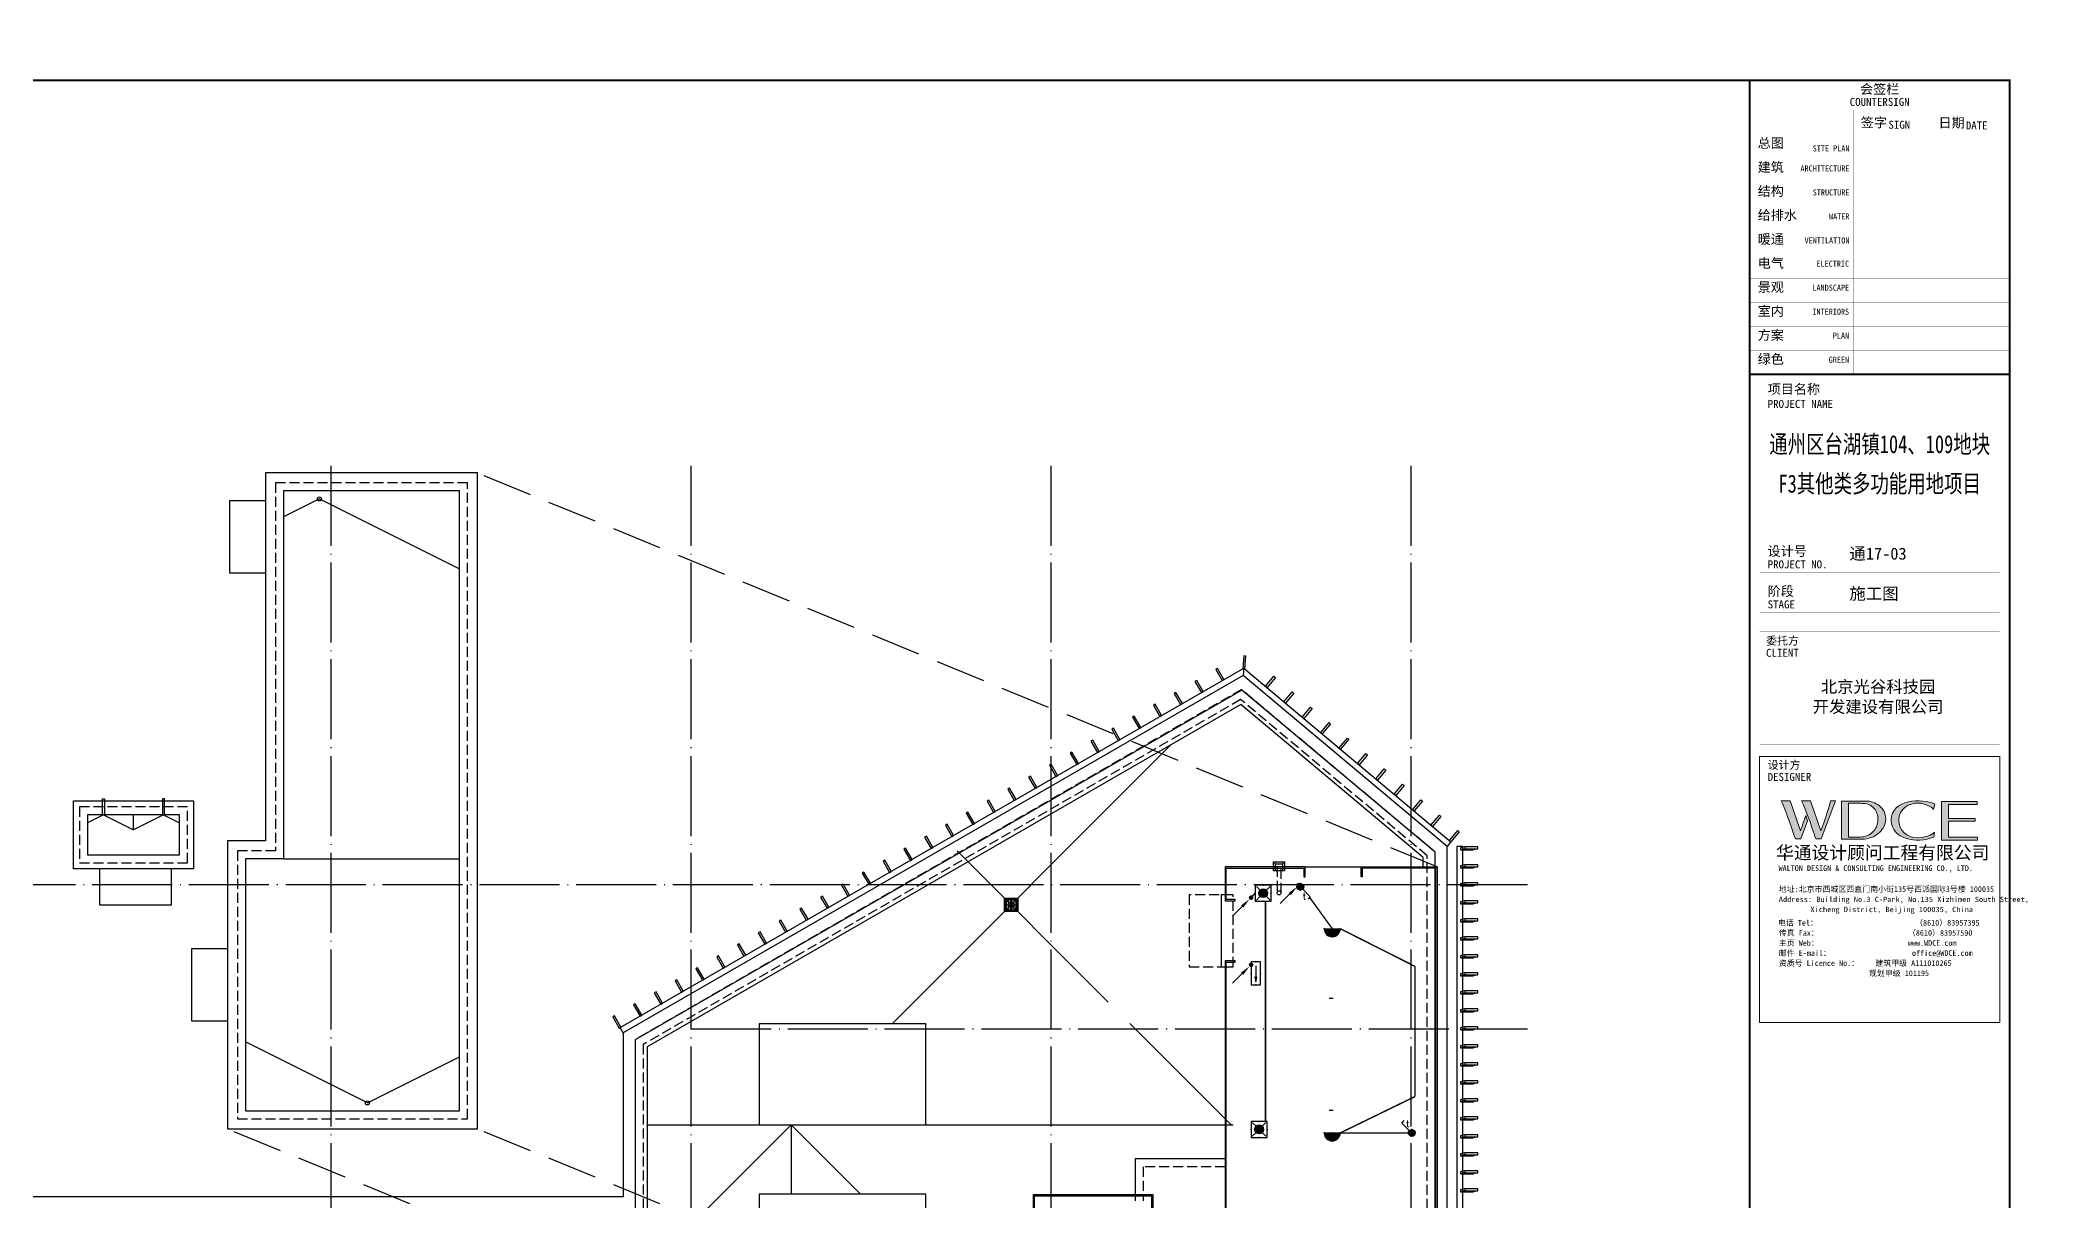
# Model space of a CAD drawing. Extents: x -288892 to 86489, y -207485 to 163917.
# Drawn here: x 23229 to 73468, y 134900 to 163917 of the extents above; entities that cross this region are included whole.
import ezdxf
from ezdxf.enums import TextEntityAlignment as Align

# ---------------------------------------------------------------- set-up
doc = ezdxf.new("R2010")
doc.units = 0
doc.header["$LTSCALE"] = 1000
doc.header["$MEASUREMENT"] = 0
for name, pattern in [('DASH', [0.35, 0.25, -0.1]), ('X-104 13#平面$0$109 3#平面$0$DASH', [0.35, 0.25, -0.1]), ('X-104 13#平面$0$DASH', [0.35, 0.25, -0.1]), ('X-104 13#平面$0$DOTE', [2.42, 2, -0.2, 0.02, -0.2])]:
    doc.linetypes.add(name, pattern=pattern)
doc.layers.get('0').update_dxf_attribs({"linetype": 'CONTINUOUS'})
doc.layers.get('Defpoints').update_dxf_attribs({"linetype": 'CONTINUOUS'})
for name, color, linetype in [('13#楼幕墙$0$A-C_玻璃幕墙', 140, 'CONTINUOUS'), ('13#楼幕墙$0$D-铝板', 181, 'CONTINUOUS'), ('EQUIP-照明', 3, 'CONTINUOUS'), ('LWIRE', 4, 'CONTINUOUS'), ('WIRE-应急', 2, 'DASH'), ('WIRE-照明', 1, 'CONTINUOUS'), ('X-104 13#平面$0$00-基础条件', 4, 'CONTINUOUS'), ('X-104 13#平面$0$02-TEXT_标注', 130, 'CONTINUOUS'), ('X-104 13#平面$0$A-E_电梯', 171, 'CONTINUOUS'), ('X-104 13#平面$0$A-O_分水线', 127, 'CONTINUOUS'), ('X-104 13#平面$0$A-O_屋面', 201, 'CONTINUOUS'), ('X-104 13#平面$0$A-SUR_保温', 222, 'CONTINUOUS'), ('X-104 13#平面$0$A-TECH_结构', 21, 'CONTINUOUS'), ('X-104 13#平面$0$A_AXIS-轴线', 36, 'X-104 13#平面$0$DOTE'), ('X-104 13#平面$0$EH_石材', 116, 'CONTINUOUS'), ('X-104 13#平面$0$X-104 13#平面$0$A-TECH_结构', 21, 'CONTINUOUS'), ('X-104 13#平面$0$图例', 7, 'CONTINUOUS')]:
    doc.layers.add(name, color=color, linetype=linetype)
doc.layers.add('X-104 13#平面$0$04-不打印_辅助线', color=165, linetype='CONTINUOUS', plot=False)
doc.styles.add('_TEL_DIM', font='SIMPLEX', dxfattribs={"width": 0.8, "height": 3.5, "bigfont": 'HZTXT'})
doc.styles.get("Standard").update_dxf_attribs({"font": 'gbenor.shx', "bigfont": 'gbcbig.shx'})
doc.styles.add('图签信息$0$hwxh', font='STXIHEI.TTF')
doc.styles.add('图签信息$0$华文细黑', font='STXIHEI.TTF', dxfattribs={"height": 10})

# ---------------------------------------------------------------- blocks, each defined once
blk = doc.blocks.new('图框-A1')
for points, const_width in [([(0, 0), (841, 0), (841, 594), (0, 594)], 0.05), ([(766, 584), (25, 584), (25, 10), (766, 10)], 0.5)]:
    blk.add_lwpolyline(points, close=True, dxfattribs=dict(const_width=const_width))
at = {"const_width": 0.05}
blk.add_lwpolyline([(420.5, 594), (420.5, 592)], dxfattribs=at)
blk = doc.blocks.new('X-104 13#平面$0$zzzzx')
at = {"layer": 'X-104 13#平面$0$A_AXIS-轴线', "linetype": 'X-104 13#平面$0$DOTE'}
for p, q in [((30500, -7401), (30500, 28620)), ((39500, -7401), (39500, 28620)), ((48500, -7401), (48500, 28620)), ((57500, -7401), (57500, 28620)), ((60408, 18000), (-2925, 18000))]:
    blk.add_line(p, q, dxfattribs=at)
blk = doc.blocks.new('图签信息$0$WDCE Copyright200X')
at = {"const_width": 0.016}
blk.add_lwpolyline([(-10.6, 1.26, 1), (-11.4, 1.26, 1)], format="xyb", close=True, dxfattribs=at)
at = {"style": '图签信息$0$华文细黑'}
for s, p in [('WDCE ', (-11.46, 0.5)), ('     Copyright ', (-3.51, 0.5))]:
    blk.add_text(s, height=1, dxfattribs=at).set_placement(p, align=Align.BOTTOM_RIGHT)
blk.add_text('c', height=0.6, dxfattribs=at).set_placement((-11.04, 1.35), align=Align.MIDDLE_CENTER)
blk.add_attdef('200X', text='', height=1, dxfattribs=at).set_placement((-0.45, 0.5), align=Align.BOTTOM_RIGHT)
blk = doc.blocks.new('图签信息$0$logo2')
h = blk.add_hatch(color=7)
h.paths.add_polyline_path([(19.02, -7.36), (15.84, -7.36), (15.84, -3.97), (18.97, -3.97), (18.97, -4.24), (16.46, -4.24), (16.46, -5.45), (18.81, -5.45), (18.81, -5.69), (16.47, -5.69), (16.47, -7.12), (19.02, -7.12)])
edge = h.paths.add_edge_path()
edge.add_spline(control_points=[(15.26, -4.21), (15.26, -4.21), (15.13, -4.65), (15.13, -4.65), (15.13, -4.65), (14.62, -4.1), (13.73, -4.1), (13.04, -4.1), (12.07, -4.54), (12.08, -5.62), (12.08, -6.49), (12.77, -7.16), (13.73, -7.17), (14.66, -7.17), (15.23, -6.68), (15.23, -6.68), (15.23, -6.68), (15.16, -7.11), (15.16, -7.11), (13.63, -7.7), (11.42, -7.29), (11.41, -5.64), (11.4, -3.72), (14.16, -3.66), (15.26, -4.21)], knot_values=[0, 0, 0, 0, 1, 1, 1, 2, 2, 2, 3, 3, 3, 4, 4, 4, 5, 5, 5, 6, 6, 6, 7, 7, 7, 8, 8, 8, 8], degree=3, periodic=0)
edge = h.paths.add_edge_path(flags=16)
edge.add_spline(control_points=[(10.23, -5.57), (10.23, -5.16), (10.12, -4.83), (9.9, -4.58), (9.63, -4.27), (9.23, -4.12), (8.69, -4.12), (8.69, -4.12), (7.64, -4.12), (7.64, -4.12), (7.64, -4.12), (7.64, -7.1), (7.64, -7.1), (7.64, -7.1), (8.66, -7.1), (8.66, -7.1), (9.13, -7.1), (9.52, -6.93), (9.82, -6.6), (10.09, -6.31), (10.23, -5.96), (10.23, -5.57)], knot_values=[0, 0, 0, 0, 1, 1, 1, 2, 2, 2, 3, 3, 3, 4, 4, 4, 5, 5, 5, 6, 6, 6, 7, 7, 7, 7], degree=3, periodic=0)
edge = h.paths.add_edge_path()
edge.add_spline(control_points=[(10.92, -5.51), (10.92, -5.96), (10.72, -6.37), (10.34, -6.72), (9.92, -7.1), (9.41, -7.29), (8.82, -7.29), (8.82, -7.29), (7.03, -7.29), (7.03, -7.29), (7.03, -7.29), (7.03, -3.92), (7.03, -3.92), (7.03, -3.92), (9.1, -3.92), (9.1, -3.92), (9.59, -3.92), (10.01, -4.06), (10.36, -4.34), (10.73, -4.64), (10.92, -5.03), (10.92, -5.51)], knot_values=[0, 0, 0, 0, 1, 1, 1, 2, 2, 2, 3, 3, 3, 4, 4, 4, 5, 5, 5, 6, 6, 6, 7, 7, 7, 7], degree=3, periodic=0)
at = {"lineweight": 0}
blk.add_lwpolyline([(19.02, -7.36), (15.84, -7.36), (15.84, -3.97), (18.97, -3.97), (18.97, -4.24), (16.46, -4.24), (16.46, -5.45), (18.81, -5.45), (18.81, -5.69), (16.47, -5.69), (16.47, -7.12), (19.02, -7.12), (19.02, -7.36)], dxfattribs=at)
for points, knots in [([(10.92, -5.51), (10.92, -5.96), (10.72, -6.37), (10.34, -6.72), (9.92, -7.1), (9.41, -7.29), (8.82, -7.29), (8.82, -7.29), (7.03, -7.29), (7.03, -7.29), (7.03, -7.29), (7.03, -3.92), (7.03, -3.92), (7.03, -3.92), (9.1, -3.92), (9.1, -3.92), (9.59, -3.92), (10.01, -4.06), (10.36, -4.34), (10.73, -4.64), (10.92, -5.03), (10.92, -5.51)], [0, 0, 0, 0, 1, 1, 1, 2, 2, 2, 3, 3, 3, 4, 4, 4, 5, 5, 5, 6, 6, 6, 7, 7, 7, 7]), ([(10.23, -5.57), (10.23, -5.16), (10.12, -4.83), (9.9, -4.58), (9.63, -4.27), (9.23, -4.12), (8.69, -4.12), (8.69, -4.12), (7.64, -4.12), (7.64, -4.12), (7.64, -4.12), (7.64, -7.1), (7.64, -7.1), (7.64, -7.1), (8.66, -7.1), (8.66, -7.1), (9.13, -7.1), (9.52, -6.93), (9.82, -6.6), (10.09, -6.31), (10.23, -5.96), (10.23, -5.57)], [0, 0, 0, 0, 1, 1, 1, 2, 2, 2, 3, 3, 3, 4, 4, 4, 5, 5, 5, 6, 6, 6, 7, 7, 7, 7]), ([(15.26, -4.21), (15.26, -4.21), (15.13, -4.65), (15.13, -4.65), (15.13, -4.65), (14.62, -4.1), (13.73, -4.1), (13.04, -4.1), (12.07, -4.54), (12.08, -5.62), (12.08, -6.49), (12.77, -7.16), (13.73, -7.17), (14.66, -7.17), (15.23, -6.68), (15.23, -6.68), (15.23, -6.68), (15.16, -7.11), (15.16, -7.11), (13.63, -7.7), (11.42, -7.29), (11.41, -5.64), (11.4, -3.72), (14.16, -3.66), (15.26, -4.21)], [0, 0, 0, 0, 1, 1, 1, 2, 2, 2, 3, 3, 3, 4, 4, 4, 5, 5, 5, 6, 6, 6, 7, 7, 7, 8, 8, 8, 8])]:
    blk.add_open_spline(points, degree=3, knots=knots, dxfattribs=at)
blk = doc.blocks.new('图签信息$0$logo1')
h = blk.add_hatch(color=8)
edge = h.paths.add_edge_path()
edge.add_spline(control_points=[(3.86, -5.21), (3.63, -5.88), (3.39, -6.56), (3.39, -6.56), (3.39, -6.56), (2.5, -3.91), (2.5, -3.91), (2.5, -3.91), (1.8, -3.91), (1.69, -3.91), (2.02, -4.39), (2.95, -7.27), (2.95, -7.27), (2.95, -7.27), (3.44, -7.27), (3.44, -7.27), (3.44, -7.27), (4.03, -5.66), (4.03, -5.66), (4.03, -5.66), (3.86, -5.21), (3.86, -5.21)], knot_values=[0, 0, 0, 0, 1, 1, 1, 2, 2, 2, 3, 3, 3, 4, 4, 4, 5, 5, 5, 6, 6, 6, 7, 7, 7, 7], degree=3, periodic=0)
h = blk.add_hatch(color=7)
edge = h.paths.add_edge_path()
edge.add_spline(control_points=[(6.04, -3.91), (6.09, -4.1), (5.2, -6.56), (5.2, -6.56), (5.2, -6.56), (4.3, -3.91), (4.3, -3.91), (4.3, -3.91), (3.6, -3.91), (3.49, -3.91), (3.82, -4.39), (4.75, -7.27), (4.75, -7.27), (4.75, -7.27), (5.24, -7.27), (5.24, -7.27), (5.24, -7.27), (6.33, -4.3), (6.33, -4.3), (6.33, -4.3), (6.48, -3.91), (6.48, -3.91), (6.48, -3.91), (6.21, -3.91), (6.04, -3.91)], knot_values=[0, 0, 0, 0, 1, 1, 1, 2, 2, 2, 3, 3, 3, 4, 4, 4, 5, 5, 5, 6, 6, 6, 7, 7, 7, 8, 8, 8, 8], degree=3, periodic=0)
at = {"color": 8, "lineweight": 0}
blk.add_open_spline([(3.86, -5.21), (3.63, -5.88), (3.39, -6.56), (3.39, -6.56), (3.39, -6.56), (2.5, -3.91), (2.5, -3.91), (2.5, -3.91), (1.8, -3.91), (1.69, -3.91), (2.02, -4.39), (2.95, -7.27), (2.95, -7.27), (2.95, -7.27), (3.44, -7.27), (3.44, -7.27), (3.44, -7.27), (4.03, -5.66), (4.03, -5.66), (4.03, -5.66), (3.86, -5.21), (3.86, -5.21)], degree=3, knots=[0, 0, 0, 0, 1, 1, 1, 2, 2, 2, 3, 3, 3, 4, 4, 4, 5, 5, 5, 6, 6, 6, 7, 7, 7, 7], dxfattribs=at)
at = {"lineweight": 0}
blk.add_open_spline([(6.04, -3.91), (6.09, -4.1), (5.2, -6.56), (5.2, -6.56), (5.2, -6.56), (4.3, -3.91), (4.3, -3.91), (4.3, -3.91), (3.6, -3.91), (3.49, -3.91), (3.82, -4.39), (4.75, -7.27), (4.75, -7.27), (4.75, -7.27), (5.24, -7.27), (5.24, -7.27), (5.24, -7.27), (6.33, -4.3), (6.33, -4.3), (6.33, -4.3), (6.48, -3.91), (6.48, -3.91), (6.48, -3.91), (6.21, -3.91), (6.04, -3.91)], degree=3, knots=[0, 0, 0, 0, 1, 1, 1, 2, 2, 2, 3, 3, 3, 4, 4, 4, 5, 5, 5, 6, 6, 6, 7, 7, 7, 8, 8, 8, 8], dxfattribs=at)
blk.add_blockref('图签信息$0$logo2', (0, 0))
blk = doc.blocks.new('图签信息$0$时间-logo')
at = {"layer": 'Defpoints', "lineweight": 0}
blk.add_lwpolyline([(0, -23.46), (-21.17, -23.46), (-21.17, 0), (0, 0), (0, -23.46)], dxfattribs=at)
blk.add_blockref('图签信息$0$logo1', (-20.97, 0))
at = {"style": '图签信息$0$hwxh'}
for s, height, p in [('华通设计顾问工程有限公司 ', 1.15, (-19.73, -9.05)), ('WALTON DESIGN & CONSULTING ENGINEERING CO., LTD.', 0.5, (-19.5, -10.1)), ('Address: Building No.3 C-Park, No.135 Xizhimen South Street, ', 0.47, (-19.48, -12.83)), ('地址:北京市西城区西直门南小街135号西派国际3号楼 100035', 0.5, (-19.48, -11.94)), ('Xicheng District, Beijing 100035, China ', 0.47, (-16.69, -13.72)), ('电话 Tel：                        （8610）83957395 ', 0.5, (-19.56, -14.91)), ('传真 Fax：                      （8610）83957590 ', 0.5, (-19.48, -15.8)), ('主页 Web：                      www.WDCE.com ', 0.5, (-19.48, -16.69)), ('邮件 E-mail：                    office@WDCE.com ', 0.5, (-19.48, -17.58)), ('资质号 Licence No.：    建筑甲级 A111010265 ', 0.5, (-19.48, -18.47)), ('   规划甲级 101195', 0.5, (-12.6, -19.36))]:
    blk.add_text(s, height=height, dxfattribs=at).set_placement(p)
blk = doc.blocks.new('图签信息')
at = {"const_width": 0.5}
for points in [[(-65, 574), (-65, 500.5), (0, 500.5), (0, 574)], [(-65, 0), (0, 0), (0, 500.5), (-65, 500.5)]]:
    blk.add_lwpolyline(points, close=True, dxfattribs=at)
at = {"const_width": 0.05}
for points in [[(-65, 566.5), (0, 566.5)], [(-39.14, 566.5), (-39.14, 500.5)], [(-19.1, 566.5), (-19.1, 500.5)], [(-65, 560.5), (0, 560.5)], [(-65, 554.5), (0, 554.5)], [(-65, 548.5), (0, 548.5)], [(-65, 542.5), (0, 542.5)], [(-65, 536.5), (0, 536.5)], [(-65, 530.5), (0, 530.5)], [(-65, 524.5), (0, 524.5)], [(-65, 518.5), (0, 518.5)], [(-65, 512.5), (0, 512.5)], [(-65, 512.5), (0, 512.5)], [(-65, 506.5), (0, 506.5)], [(-65, 500.5), (0, 500.5)], [(-62.5, 450.87), (-2.5, 450.87)], [(-62.5, 440.87), (-2.5, 440.87)], [(-2.5, 407.85), (-2.5, 436.12), (-62.5, 436.12), (-62.5, 407.85)], [(-62.5, 407.85), (-2.5, 407.85)], [(-62.5, 404.92), (-62.5, 227.83)], [(-62.5, 404.92), (-2.5, 404.92)], [(-62.5, 227.83), (-2.5, 227.83), (-2.5, 404.92)], [(-57.5, 338.36), (-7.5, 338.36)], [(-57.5, 288.83), (-7.5, 288.83)], [(-57.5, 234.85), (-7.5, 234.85)], [(-62.5, 227.83), (-2.5, 227.83)], [(-62.5, 217.74), (-2.5, 217.74)], [(-62.5, 103.26), (-2.5, 103.26), (-2.5, 163.26), (-62.5, 163.26), (-62.5, 103.26)], [(-37.5, 163.26), (-37.5, 103.26)], [(-20, 163.26), (-20, 103.26)], [(-62.5, 155.76), (-2.5, 155.76)], [(-62.5, 148.26), (-2.5, 148.26)], [(-62.5, 140.76), (-2.5, 140.76)], [(-62.5, 133.26), (-2.5, 133.26)], [(-62.5, 125.76), (-2.5, 125.76)], [(-62.5, 118.26), (-2.5, 118.26)], [(-62.5, 110.76), (-2.5, 110.76)], [(-62.5, 98.5), (-2.5, 98.5), (-2.5, 10), (-62.5, 10), (-62.5, 98.5)], [(-62.5, 83.5), (-2.5, 83.5)], [(-62.5, 76), (-2.5, 76)], [(-62.5, 40), (-2.5, 40)], [(-37.5, 40), (-37.5, 26)], [(-62.5, 26), (-2.5, 26)], [(-62.5, 18), (-2.5, 18)]]:
    blk.add_lwpolyline(points, dxfattribs=at)
at = {"ltscale": 0.001, "xscale": 2.834689937531525, "yscale": 2.834689937531525, "zscale": 2.834689937531525}
blk.add_blockref('图签信息$0$时间-logo', (-2.5, 404.92), dxfattribs=at)
blk.add_blockref('图签信息$0$WDCE Copyright200X', (-2.5, 0)).add_auto_attribs({'200X': '2007'})
at = {"style": '图签信息$0$华文细黑'}
for s, height, p in [('会签栏', 2.4, (-32.5, 573)), ('COUNTERSIGN', 2, (-32.5, 569.6))]:
    blk.add_text(s, height=height, dxfattribs=at).set_placement(p, align=Align.TOP_CENTER)
for s, height, p in [('签字', 2.4, (-37.22, 564.63)), ('SIGN', 2, (-30.32, 563.88)), ('日期', 2.4, (-17.79, 564.58)), ('DATE', 2, (-10.96, 563.7)), ('总图', 2.4, (-63, 559.5)), ('建筑', 2.4, (-63, 553.5)), ('结构', 2.4, (-63, 547.5)), ('给排水', 2.4, (-63, 541.5)), ('暖通', 2.4, (-63, 535.5)), ('电气', 2.4, (-63, 529.5)), ('景观', 2.4, (-63, 523.5)), ('室内', 2.4, (-63, 517.5)), ('方案', 2.4, (-63, 511.5)), ('绿色', 2.4, (-63, 505.5)), ('项目名称', 2.4, (-60.5, 498)), ('PROJECT NAME', 2, (-60.5, 494.08)), ('设计号', 2.4, (-60.54, 457.48)), ('PROJECT NO.', 2, (-60.5, 453.97)), ('阶段', 2.4, (-60.5, 447.47)), ('STAGE', 2, (-60.5, 443.97)), ('委托方', 2, (-60.9, 434.86)), ('CLIENT', 2, (-60.9, 431.86)), ('设计方', 2, (-60.5, 403.83)), ('DESIGNER', 2, (-60.5, 400.83)), ('索引', 2.4, (-60.5, 224.14)), ('KEY PLAN', 2, (-60.5, 220.74)), ('姓名', 2.4, (-35.5, 162.47)), ('签字', 2.4, (-15.81, 162.57)), ('NAME', 2, (-35.5, 158.96)), ('SIGN', 2, (-15.5, 159.2)), ('审定', 2.4, (-60.73, 154.81)), ('APPROVED BY', 2, (-60.5, 151.44)), ('审核', 2.4, (-60.95, 147.29)), ('VERIFIED BY', 2, (-60.5, 143.91)), ('设计主持人', 2.4, (-60.68, 139.76)), ('DESIGN CHIEF', 2, (-60.5, 136.19)), ('专业负责人', 2.4, (-60.67, 132.26)), ('DISCIPLINE CHIEF', 2, (-60.5, 128.98)), ('校对', 2.4, (-60.5, 124.76)), ('CHECKED BY', 2, (-60.5, 121.37)), ('设计人', 2.4, (-60.5, 117.26)), ('DESIGN BY', 2, (-60.5, 113.83)), ('制图人', 2.4, (-60.61, 109.76)), ('DRAWN BY', 2, (-60.5, 106.5)), ('专业', 2.4, (-61.23, 97.93)), ('SPECIALTY', 2, (-61.23, 94.38)), ('子项', 2.4, (-60.88, 82.92)), ('SUB ITEM', 2, (-60.88, 79.5)), ('图名', 2.4, (-60.91, 75.41)), ('DRAWING TITLES', 2, (-60.91, 72)), ('比例', 2.4, (-61.56, 39.42)), ('SCALE', 2, (-61.19, 36)), ('SHEET NO.', 2, (-36.1, 36)), ('图纸编号', 2.4, (-36.1, 39.32)), ('版本号', 2.4, (-61, 25.03)), ('EDITION', 2, (-61.06, 21.61)), ('日期', 2.4, (-61, 16.68)), ('DATE', 2, (-60.5, 13.26))]:
    blk.add_text(s, height=height, dxfattribs=at).set_placement(p, align=Align.TOP_LEFT)
for s, p in [('SITE PLAN', (-40.06, 557.7)), ('ARCHITECTURE', (-40.06, 552.7)), ('STRUCTURE', (-40.06, 546.7)), ('WATER', (-40.06, 540.7)), ('VENTILATION', (-40.06, 534.7)), ('ELECTRIC', (-40.14, 528.89)), ('LANDSCAPE', (-40.14, 522.89)), ('INTERIORS', (-40.14, 516.89)), ('PLAN', (-40.14, 510.89)), ('GREEN', (-40.14, 504.89))]:
    blk.add_text(s, height=1.5, dxfattribs=at).set_placement(p, align=Align.TOP_RIGHT)
at = {"color": 4, "style": '图签信息$0$华文细黑', "width": 0.75}
for s, p in [('通州区台湖镇104、109地块', (-32.5, 480.78)), ('F3其他类多功能用地项目', (-32.5, 470.91))]:
    blk.add_text(s, height=4.5, dxfattribs=at).set_placement(p, align=Align.CENTER)
at = {"color": 4, "style": '图签信息$0$华文细黑'}
for s, p in [('A', (-32.53, 19.4)), ('2019.03', (-32.53, 11.84))]:
    blk.add_text(s, height=3, dxfattribs=at).set_placement(p, align=Align.CENTER)
at = {"style": '图签信息$0$华文细黑', "oblique": 20}
for s, p in [('除特别注明外，所有尺寸是以毫米制', (-32.5, 6.5)), ('尺寸以标注为准不得量取，所有尺寸需在现场校核准确', (-32.5, 4))]:
    blk.add_text(s, height=1.5, dxfattribs=at).set_placement(p, align=Align.MIDDLE_CENTER)
at = {"color": 4, "ltscale": 0.001, "char_height": 3, "width": 58.4895, "style": '图签信息$0$华文细黑'}
for s, insert, attachment_point in [('通17-03', (-40.06, 455.51), 4), ('施工图', (-40.06, 445.51), 4), ('北京光谷科技园\\P开发建设有限公司', (-32.9, 419.71), 5)]:
    blk.add_mtext(s, dxfattribs=dict(at, insert=insert, attachment_point=attachment_point))
blk = doc.blocks.new('图签-A1')
at = {"color": 2}
blk.add_blockref('图签信息', (0, 0), dxfattribs=at)
blk = doc.blocks.new('13#楼幕墙$0$llllei')
for p, q in [((325, 50), (0, 50)), ((0, 50), (0, 0)), ((0, 0), (325, 0)), ((325, 0), (325, 50))]:
    blk.add_line(p, q)
for points in [[(0, 50), (-105, 29)], [(-105, 29), (-105, -21)], [(0, 0), (-105, -21)], [(325, 0), (220, -21)], [(-105, -21), (220, -21)]]:
    blk.add_lwpolyline(points)
blk = doc.blocks.new('13#楼幕墙$0$eeeessew')
blk.add_lwpolyline([(50, 0), (0, 0), (0, 325), (50, 325)], close=True)
blk = doc.blocks.new('13#楼幕墙$0$ccdididi')
blk.add_lwpolyline([(50, 325), (0, 325), (0, 0), (50, 0)], close=True)
blk = doc.blocks.new('13#楼幕墙')
at = {"layer": '13#楼幕墙$0$A-C_玻璃幕墙'}
for p, q in [((53305, 148035), (37800, 139100)), ((58400, 143760), (53305, 148035)), ((58400, 123700), (58400, 143760)), ((37800, 139100), (37800, 135000)), ((37800, 135000), (12500, 135000))]:
    blk.add_line(p, q, dxfattribs=at)
at = {"layer": '13#楼幕墙$0$D-铝板'}
for points in [[(37725, 139230), (53321, 148217), (53305, 148035), (37800, 139100)], [(58790, 143760), (58640, 143760), (58640, 123600), (58790, 123450), (58790, 143760)]]:
    blk.add_lwpolyline(points, close=True, dxfattribs=at)
blk.add_lwpolyline([(53321, 148217), (58496, 143875), (58400, 143760), (53305, 148035)], dxfattribs=at)
for name, p, rotation in [('13#楼幕墙$0$ccdididi', (52780, 147905), 29.95337307636523), ('13#楼幕墙$0$ccdididi', (53294, 148200), 354.9766865497638), ('13#楼幕墙$0$ccdididi', (52260, 147606), 29.95337307636523), ('13#楼幕墙$0$eeeessew', (53861, 147764), 320.000000000001), ('13#楼幕墙$0$ccdididi', (51220, 147007), 29.95337307636523), ('13#楼幕墙$0$ccdididi', (51740, 147306), 29.95337307636523), ('13#楼幕墙$0$eeeessew', (54321, 147378), 320.000000000001), ('13#楼幕墙$0$eeeessew', (54781, 146993), 320.000000000001), ('13#楼幕墙$0$ccdididi', (50180, 146407), 29.95337307636523), ('13#楼幕墙$0$ccdididi', (50700, 146707), 29.95337307636523), ('13#楼幕墙$0$eeeessew', (55240, 146607), 320.000000000001), ('13#楼幕墙$0$ccdididi', (49660, 146108), 29.95337307636523), ('13#楼幕墙$0$eeeessew', (55700, 146221), 320.000000000001), ('13#楼幕墙$0$ccdididi', (48621, 145509), 29.95337307636523), ('13#楼幕墙$0$ccdididi', (49141, 145808), 29.95337307636523), ('13#楼幕墙$0$eeeessew', (56160, 145836), 320.000000000001), ('13#楼幕墙$0$eeeessew', (56619, 145450), 320.000000000001), ('13#楼幕墙$0$ccdididi', (47581, 144910), 29.95337307636523), ('13#楼幕墙$0$ccdididi', (48101, 145209), 29.95337307636523), ('13#楼幕墙$0$eeeessew', (57079, 145064), 320.000000000001), ('13#楼幕墙$0$ccdididi', (47061, 144610), 29.95337307636523), ('13#楼幕墙$0$eeeessew', (57538, 144679), 320.000000000001), ('13#楼幕墙$0$ccdididi', (46021, 144011), 29.95337307636523), ('13#楼幕墙$0$ccdididi', (46541, 144310), 29.95337307636523), ('13#楼幕墙$0$eeeessew', (57998, 144293), 320.000000000001), ('13#楼幕墙$0$ccdididi', (44982, 143412), 29.95337307636523), ('13#楼幕墙$0$ccdididi', (45502, 143711), 29.95337307636523), ('13#楼幕墙$0$eeeessew', (58458, 143907), 320.000000000001), ('13#楼幕墙$0$ccdididi', (44462, 143112), 29.95337307636523), ('13#楼幕墙$0$ccdididi', (43422, 142513), 29.95337307636523), ('13#楼幕墙$0$ccdididi', (43942, 142813), 29.95337307636523), ('13#楼幕墙$0$ccdididi', (42382, 141914), 29.95337307636523), ('13#楼幕墙$0$ccdididi', (42902, 142213), 29.95337307636523), ('13#楼幕墙$0$ccdididi', (41863, 141614), 29.95337307636523), ('13#楼幕墙$0$ccdididi', (40823, 141015), 29.95337307636523), ('13#楼幕墙$0$ccdididi', (41343, 141315), 29.95337307636523), ('13#楼幕墙$0$ccdididi', (39783, 140416), 29.95337307636523), ('13#楼幕墙$0$ccdididi', (40303, 140715), 29.95337307636523), ('13#楼幕墙$0$ccdididi', (39263, 140116), 29.95337307636523), ('13#楼幕墙$0$ccdididi', (38224, 139517), 29.95337307636523), ('13#楼幕墙$0$ccdididi', (38743, 139817), 29.95337307636523), ('13#楼幕墙$0$ccdididi', (37704, 139218), 29.95337307636523)]:
    blk.add_blockref(name, p, dxfattribs=dict(at, rotation=rotation))
for p in [(58840, 143696), (58840, 143246), (58840, 142796), (58840, 142346), (58840, 141896), (58840, 141446), (58840, 140996), (58840, 140546), (58840, 140096), (58840, 139646), (58840, 139196), (58840, 138746), (58840, 138296), (58840, 137846), (58840, 137396), (58840, 136946), (58840, 136496), (58840, 136046), (58840, 135596), (58840, 135146)]:
    blk.add_blockref('13#楼幕墙$0$llllei', p, dxfattribs=at)
blk = doc.blocks.new('X-104 13#平面$0$ys')
for p, q in [((32900, 7500), (35700, 7500)), ((36500, 7500), (36500, 5765)), ((39870, 7500), (47550, 7500))]:
    blk.add_line(p, q)
for points in [[(39025, 10025), (46006, 17006)], [(44430, 10570), (40654, 14346)], [(47500, 7500), (44970, 10030)], [(24000, -5000), (36500, 7500)], [(38235, 5765), (36500, 7500)]]:
    blk.add_lwpolyline(points)
blk = doc.blocks.new('X-104 13#平面$0$jtkjuyriuy')
h = blk.add_hatch()
h.set_pattern_fill('ANSI31', color=8, scale=30, angle=45)
h.set_pattern_definition([(90, (0, 0), (-47.625, 1e-14), [])])
h.paths.add_polyline_path([(-138, 138), (138, 138), (138, -138), (-138, -138)])
for points in [[(-168, 168), (168, 168), (168, -168), (-168, -168)], [(-138, 138), (138, 138), (138, -138), (-138, -138)]]:
    blk.add_lwpolyline(points, close=True)
at = {"layer": 'X-104 13#平面$0$04-不打印_辅助线'}
for p, q in [((-168, 0), (168, 0)), ((0, 168), (0, -168))]:
    blk.add_line(p, q, dxfattribs=at)
blk = doc.blocks.new('X-104 13#平面$0$A$C6C68079C')
at = {"layer": 'X-104 13#平面$0$图例'}
for p, q in [((91, 87), (145, 141)), ((91, -87), (145, -137))]:
    blk.add_line(p, q, dxfattribs=at)
for points in [[(-80, -137), (-80, 141), (145, 141), (145, -137)], [(-80, -87), (-80, 87), (91, 87), (91, -87)]]:
    blk.add_lwpolyline(points, close=True, dxfattribs=at)
blk = doc.blocks.new('X-104 13#平面$0$A$C45D52E12')
at = {"layer": 'X-104 13#平面$0$X-104 13#平面$0$A-TECH_结构'}
blk.add_lwpolyline([(58300, -18800), (58300, 820), (53473, 4870), (38300, -3873), (38300, -8100), (12610, -8100), (4602, -2800), (-400, -2800), (-400, -20400), (22000, -20400), (22000, -18800)], close=True, dxfattribs=at)
blk = doc.blocks.new('X-104 13#平面')
at = {"color": 8, "linetype": 'X-104 13#平面$0$109 3#平面$0$DASH'}
for points in [[(33908, 136947), (33908, 152847), (29108, 152847), (29108, 143647), (28159, 143647), (28159, 136947)], [(24208, 143347), (26908, 143347), (26908, 144747), (24208, 144747)]]:
    blk.add_lwpolyline(points, close=True, dxfattribs=at)
at = {"layer": 'X-104 13#平面$0$00-基础条件'}
for points in [[(41200, 139325), (41200, 136800), (45370, 136800), (45370, 139325), (41200, 139325)], [(41200, 135065), (41200, 132540), (45370, 132540), (45370, 135065), (41200, 135065)]]:
    blk.add_lwpolyline(points, dxfattribs=at)
at = {"layer": 'X-104 13#平面$0$02-TEXT_标注', "linetype": 'X-104 13#平面$0$DASH', "ltscale": 5}
for points in [[(58150, 143250), (34158, 153097)], [(51900, 126850), (27909, 136697)], [(58150, 126850), (34158, 136697)]]:
    blk.add_lwpolyline(points, dxfattribs=at)
at = {"layer": 'X-104 13#平面$0$A-E_电梯'}
for p, q in [((55550, 139960), (55450, 139960)), ((55550, 137160), (55450, 137160))]:
    blk.add_line(p, q, dxfattribs=at)
blk.add_lwpolyline([(53050, 142550), (52750, 142550), (52750, 140750), (53050, 140750)], dxfattribs=at)
at = {"layer": 'X-104 13#平面$0$A-O_分水线'}
for p, q in [((30208, 152447), (29308, 151997)), ((30208, 152447), (33708, 150697)), ((24808, 144547), (24408, 144347)), ((24808, 144547), (25558, 144172)), ((26308, 144547), (25558, 144172)), ((25558, 144172), (25558, 144547)), ((26308, 144547), (26708, 144347)), ((31408, 137347), (28359, 138872)), ((31408, 137347), (33708, 138497))]:
    blk.add_line(p, q, dxfattribs=at)
for points in [[(24833, 144947), (24833, 144547), (24783, 144547), (24783, 144947)], [(26283, 144947), (26283, 144547), (26333, 144547), (26333, 144947)]]:
    blk.add_lwpolyline(points, close=True, dxfattribs=at)
blk.add_lwpolyline([(29308, 143447), (33708, 143447)], dxfattribs=at)
at = {"layer": 'X-104 13#平面$0$A-O_分水线', "linetype": 'X-104 13#平面$0$DASH'}
blk.add_lwpolyline([(54250, 142600), (54250, 143250), (54150, 143250), (54150, 142600)], dxfattribs=at)
at = {"layer": 'X-104 13#平面$0$A-O_分水线'}
for centre in [(30208, 152447), (54200, 142600), (31408, 137347)]:
    blk.add_circle(centre, 50, dxfattribs=at)
at = {"layer": 'X-104 13#平面$0$A-O_屋面'}
for points in [[(33708, 137147), (33708, 152647), (29308, 152647), (29308, 143447), (28359, 143447), (28359, 137147)], [(58400, 123700), (58400, 143760), (53305, 148035), (37800, 139100), (37800, 135000), (12500, 135000), (4493, 140300), (-900, 140300), (-900, 122100), (22100, 122100), (22100, 123700)], [(26708, 144547), (24408, 144547), (24408, 143547), (26708, 143547)]]:
    blk.add_lwpolyline(points, close=True, dxfattribs=at)
for points in [[(57800, 143250), (57800, 143480), (53241, 147306), (38400, 138753), (38400, 134400), (12319, 134400), (4312, 139700), (-300, 139700), (-300, 122700), (21500, 122700), (21500, 124300), (57800, 124300), (57800, 126850)], [(52850, 135950), (50600, 135950), (50600, 134900)]]:
    blk.add_lwpolyline(points, dxfattribs=at)
at = {"layer": 'X-104 13#平面$0$A-O_屋面', "linetype": 'X-104 13#平面$0$DASH'}
blk.add_lwpolyline([(52850, 135750), (50800, 135750), (50800, 134900)], dxfattribs=at)
at = {"layer": 'X-104 13#平面$0$A-SUR_保温'}
for points in [[(34158, 136697), (34158, 153097), (28858, 153097), (28858, 143897), (27909, 143897), (27909, 136697)], [(24058, 144897), (27058, 144897), (27058, 143197), (24058, 143197)], [(26508, 143197), (24708, 143197), (24708, 142297), (26508, 142297)]]:
    blk.add_lwpolyline(points, close=True, dxfattribs=at)
for points in [[(28858, 152397), (27958, 152397), (27958, 150597), (28858, 150597)], [(27909, 141197), (27009, 141197), (27009, 139397), (27909, 139397)]]:
    blk.add_lwpolyline(points, dxfattribs=at)
at = {"layer": 'X-104 13#平面$0$A-SUR_保温', "linetype": 'X-104 13#平面$0$DASH'}
blk.add_lwpolyline([(53050, 142550), (51950, 142550), (51950, 140750), (53050, 140750)], close=True, dxfattribs=at)
at = {"layer": 'X-104 13#平面$0$A-TECH_结构', "linetype": 'X-104 13#平面$0$DASH'}
blk.add_lwpolyline([(58100, 124000), (58100, 143620), (53261, 147680), (38100, 138927), (38100, 134700), (12410, 134700), (4402, 140000), (-600, 140000), (-600, 122400), (21800, 122400), (21800, 124000)], close=True, dxfattribs=at)
blk.add_lwpolyline([(57900, 143527), (53240, 147437), (38300, 138811), (38300, 134500), (12350, 134500), (4342, 139800), (-400, 139800), (-400, 122600), (21600, 122600), (21600, 124200), (57900, 124200), (57900, 143527)], dxfattribs=at)
at = {"layer": 'X-104 13#平面$0$A_AXIS-轴线', "linetype": 'X-104 13#平面$0$DOTE'}
blk.add_line((39500, 139200), (60408, 139200), dxfattribs=at)
at = {"layer": 'X-104 13#平面$0$EH_石材'}
blk.add_line((54850, 143250), (56250, 143250), dxfattribs=at)
for points in [[(56250, 143000), (56250, 143250), (58150, 143250), (58150, 126850), (51900, 126850), (51900, 128100), (52150, 128100), (52150, 128070), (51930, 128070), (51930, 126880), (58120, 126880), (58120, 143220), (56280, 143220), (56280, 143000), (56250, 143000)], [(50350, 133600), (50350, 133350), (51050, 133350), (51050, 135050), (48050, 135050), (48050, 133350), (48850, 133350), (48850, 133600)], [(50380, 133600), (50380, 133380), (51020, 133380), (51020, 135020), (48080, 135020), (48080, 133380), (48820, 133380), (48820, 133600)]]:
    blk.add_lwpolyline(points, dxfattribs=at)
for points in [[(53100, 142400), (53100, 142430), (52880, 142430), (52880, 143220), (54820, 143220), (54820, 143000), (54850, 143000), (54850, 143250), (52850, 143250), (52850, 142400)], [(52150, 131200), (52150, 131230), (51930, 131230), (51930, 134020), (52880, 134020), (52880, 140870), (53100, 140870), (53100, 140900), (52850, 140900), (52850, 134050), (51900, 134050), (51900, 131200)]]:
    blk.add_lwpolyline(points, close=True, dxfattribs=at)
at = {"xscale": 100, "yscale": 100, "zscale": 100}
for name, p in [('图框-A1', (-10635, 104515)), ('图签-A1', (72465, 105515))]:
    blk.add_blockref(name, p, dxfattribs=at)
for name, p in [('X-104 13#平面$0$zzzzx', (0, 124800)), ('X-104 13#平面$0$A$C45D52E12', (-200, 142800))]:
    blk.add_blockref(name, p)
at = {"color": 5, "rotation": 89.99999999999999}
blk.add_blockref('X-104 13#平面$0$A$C6C68079C', (54200, 143230), dxfattribs=at)
at = {"layer": 'X-104 13#平面$0$A-O_分水线'}
for name, p in [('X-104 13#平面$0$ys', (5500, 129300)), ('X-104 13#平面$0$jtkjuyriuy', (47500, 142300))]:
    blk.add_blockref(name, p, dxfattribs=at)
at = {"layer": 'X-104 13#平面$0$A-TECH_结构'}
blk.add_blockref('13#楼幕墙', (0, 0), dxfattribs=at)
blk = doc.blocks.new('$TelecSys$00000081')
for p, q in [((0.1, 0.1), (0.1, 0.1)), ((-1.15, -1.15), (-0.55, -0.55)), ((-0.1, -0.1), (-0.1, -0.1))]:
    blk.add_line(p, q)
at = {"const_width": 0.142}
blk.add_lwpolyline([(0.07, 0, 1), (-0.07, 0, 1)], format="xyb", close=True, dxfattribs=at)
blk.add_solid([(-0.62, -0.48), (-0.48, -0.62), (-0.1, -0.1)])
at = {"width": 0.8, "flags": 9}
blk.add_attdef('A', (0, 0), '', height=0.00002, rotation=180, dxfattribs=at)
blk = doc.blocks.new('$equip$00001822')
for p, q in [((0.15, 0.36), (0.62, 0.83)), ((0.62, 0.83), (0.77, 0.69))]:
    blk.add_line(p, q)
blk.add_circle((0, 0.21), 0.208)
for p in [(-0.21, 0.21), (-0.02, 0), (0, 0.42), (0.21, 0.21)]:
    blk.add_point(p)
for points in [[(-0.18, 0.31), (0.18, 0.31), (-0.21, 0.21), (0.21, 0.21)], [(-0.18, 0.1), (0.18, 0.1), (-0.21, 0.21), (0.21, 0.21)], [(-0.1, 0.39), (0.1, 0.39), (-0.18, 0.31), (0.18, 0.31)], [(-0.1, 0.03), (0.1, 0.03), (-0.18, 0.1), (0.18, 0.1)], [(0, 0.42), (0, 0.42), (-0.1, 0.39), (0.1, 0.39)], [(0, 0), (0, 0), (-0.1, 0.03), (0.1, 0.03)]]:
    blk.add_solid(points)
at = {"color": 7, "style": '_TEL_DIM'}
blk.add_attdef('$TEXT$', text='', height=0.4, dxfattribs=at).set_placement((0.58, 0.46), align=Align.MIDDLE_CENTER)
at = {"color": 7, "style": '_TEL_DIM', "flags": 1}
blk.add_attdef('A', text='', height=0.00002, dxfattribs=at).set_placement((0, 0), align=Align.MIDDLE_CENTER)
blk = doc.blocks.new('$equip$00001168')
blk.add_line((-0.5, 0), (0.5, 0))
blk.add_arc((0, 0), 0.5, 180, 0)
for p in [(-0.5, 0), (0, 0), (0.5, 0), (0, -0.5)]:
    blk.add_point(p)
for points in [[(0.43, -0.25), (-0.43, -0.25), (0.5, 0), (-0.5, 0)], [(0.25, -0.43), (-0.25, -0.43), (0.43, -0.25), (-0.43, -0.25)], [(0, -0.5), (0, -0.5), (0.25, -0.43), (-0.25, -0.43)]]:
    blk.add_solid(points)
at = {"flags": 9}
blk.add_attdef('A', (0, 0), '', height=0.00002, dxfattribs=at)
blk = doc.blocks.new('$equip$00002604')
blk.add_hatch(color=256).paths.add_polyline_path([(0.27, 0.5, 1), (-0.27, 0.5, 1)])
for p, q in [((-0.43, 0.93), (-0.19, 0.69)), ((-0.43, 0.07), (-0.19, 0.31)), ((0.19, 0.69), (0.43, 0.93)), ((0.19, 0.31), (0.43, 0.07))]:
    blk.add_line(p, q)
at = {"const_width": 0.04}
blk.add_lwpolyline([(-0.5, 1), (-0.5, 0), (0.5, 0), (0.5, 1), (-0.5, 1), (-0.5, 0)], dxfattribs=at)
blk.add_lwpolyline([(-0.5, 1), (-0.5, 0), (0.5, 0), (0.5, 1)], close=True)
blk.add_circle((0, 0.5), 0.275)
for p in [(-0.5, 0.5), (0, 1), (0, 0), (0.5, 0.5)]:
    blk.add_point(p)
at = {"color": 7, "style": '_TEL_DIM', "flags": 1}
blk.add_attdef('A', text='', height=0.000025, dxfattribs=at).set_placement((0, 0), align=Align.MIDDLE_CENTER)
blk = doc.blocks.new('$equip$00002540')
blk.add_hatch(color=256).paths.add_polyline_path([(0.24, 0.37), (0.24, 0.23), (0.53, 0.3)])
for p, q in [((-0.72, 0.6), (-0.72, 0)), ((0.72, 0.6), (-0.72, 0.6)), ((-0.72, 0), (0.72, 0)), ((0.24, 0.37), (0.24, 0.23)), ((0.53, 0.3), (0.24, 0.37)), ((0.24, 0.23), (0.53, 0.3)), ((0.72, 0), (0.72, 0.6))]:
    blk.add_line(p, q)
at = {"color": 7}
blk.add_line((-0.48, 0.3), (0.48, 0.3), dxfattribs=at)
at = {"const_width": 0.02}
blk.add_lwpolyline([(-0.72, 0.6), (-0.72, 0), (0.72, 0), (0.72, 0.6), (-0.72, 0.6), (-0.72, 0)], dxfattribs=at)
for p in [(-0.72, 0.3), (0, 0.6), (0, 0), (0.72, 0.3)]:
    blk.add_point(p)
at = {"color": 7, "style": '_TEL_DIM', "flags": 1}
blk.add_attdef('A', text='', height=0.00002, dxfattribs=at).set_placement((0, 0), align=Align.MIDDLE_CENTER)

msp = doc.modelspace()

# ---------------------------------------------------------------- linework, layer by layer
at = {"layer": 'WIRE-应急', "linetype": 'DASH', "const_width": 35}
for points in [[(53500, 142480), (53605, 142590)], [(53861, 142390), (53861, 136887)]]:
    msp.add_lwpolyline(points, dxfattribs=at)
at = {"layer": 'WIRE-照明', "linetype": 'Continuous', "const_width": 35}
for points in [[(54965, 142484), (55530, 141703)], [(57600, 140760), (55730, 141703)], [(57600, 137508), (57600, 140760)], [(55730, 136597), (57600, 137508)], [(55730, 136597), (57433, 136597)]]:
    msp.add_lwpolyline(points, dxfattribs=at)

# ---------------------------------------------------------------- block references
msp.add_blockref('X-104 13#平面', (0, 0))
at = {"layer": 'EQUIP-照明', "xscale": 400, "yscale": 400, "zscale": 400, "rotation": 270}
for name, p in [('$equip$00002604', (53605, 142590)), ('$equip$00002540', (53500, 140584)), ('$equip$00002604', (53500, 136687))]:
    msp.add_blockref(name, p, dxfattribs=at)
at = {"layer": 'EQUIP-照明'}
ref = msp.add_blockref('$equip$00001822', (54648, 142749), dxfattribs=dict(at, xscale=400, yscale=400, zscale=400, rotation=270.0000000000002))
ref.add_attrib('$TEXT$', 't', dxfattribs={"layer": '0', "color": 7, "height": 160, "style": '_TEL_DIM'}).set_placement((54834, 142517), align=Align.MIDDLE_CENTER)
at = {"layer": 'EQUIP-照明', "xscale": 400, "yscale": 400, "zscale": 400}
for p in [(55530, 141703), (55530, 136597)]:
    msp.add_blockref('$equip$00001168', p, dxfattribs=at)
at = {"layer": 'EQUIP-照明'}
ref = msp.add_blockref('$equip$00001822', (57600, 136597), dxfattribs=dict(at, xscale=400, yscale=400, zscale=400, rotation=90))
ref.add_attrib('$TEXT$', 't', dxfattribs={"layer": '0', "color": 7, "height": 160, "style": '_TEL_DIM'}).set_placement((57414, 136830), align=Align.MIDDLE_CENTER)
at = {"layer": 'LWIRE', "xscale": 400, "yscale": 400, "zscale": 400}
for p in [(54689, 142791), (53500, 142480), (53499, 140800)]:
    msp.add_blockref('$TelecSys$00000081', p, dxfattribs=at)

doc.saveas('drawing.dxf')
